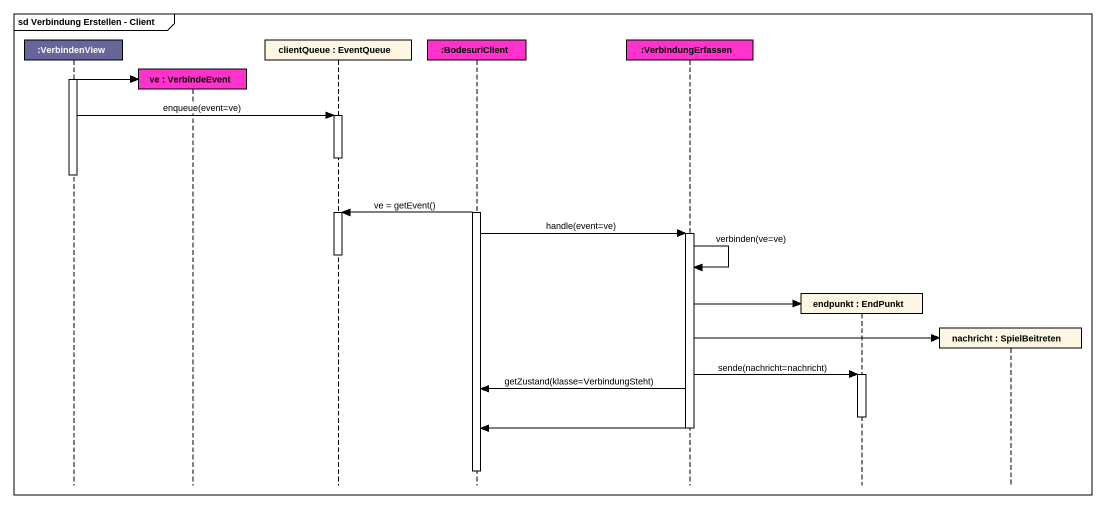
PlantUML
@startuml
mainframe sd Verbindung Erstellen - Client
hide footbox
participant ":VerbindenView" as VerbindenView #66669B
participant "ve : VerbindeEvent" as ve #FF33CC
participant "clientQueue : EventQueue" as clientQueue
participant ":BodesuriClient" as BodesuriClient #FF33CC
participant ":VerbindungErfassen" as VerbindungErfassen #FF33CC
participant "endpunkt : EndPunkt" as endpunkt
participant "nachricht : SpielBeitreten" as nachricht

activate VerbindenView
VerbindenView -> ve
VerbindenView -> clientQueue : enqueue(event=ve)
activate clientQueue
deactivate clientQueue
deactivate VerbindenView
activate BodesuriClient
BodesuriClient -> clientQueue : ve = getEvent()
activate clientQueue
BodesuriClient -> VerbindungErfassen : handle(event=ve)
activate VerbindungErfassen
deactivate clientQueue
VerbindungErfassen -> VerbindungErfassen : verbinden(ve=ve)
VerbindungErfassen -> endpunkt
VerbindungErfassen -> nachricht
VerbindungErfassen -> endpunkt : sende(nachricht=nachricht)
activate endpunkt
VerbindungErfassen -> BodesuriClient : getZustand(klasse=VerbindungSteht)
deactivate endpunkt
VerbindungErfassen -> BodesuriClient
deactivate VerbindungErfassen
deactivate BodesuriClient
@enduml
